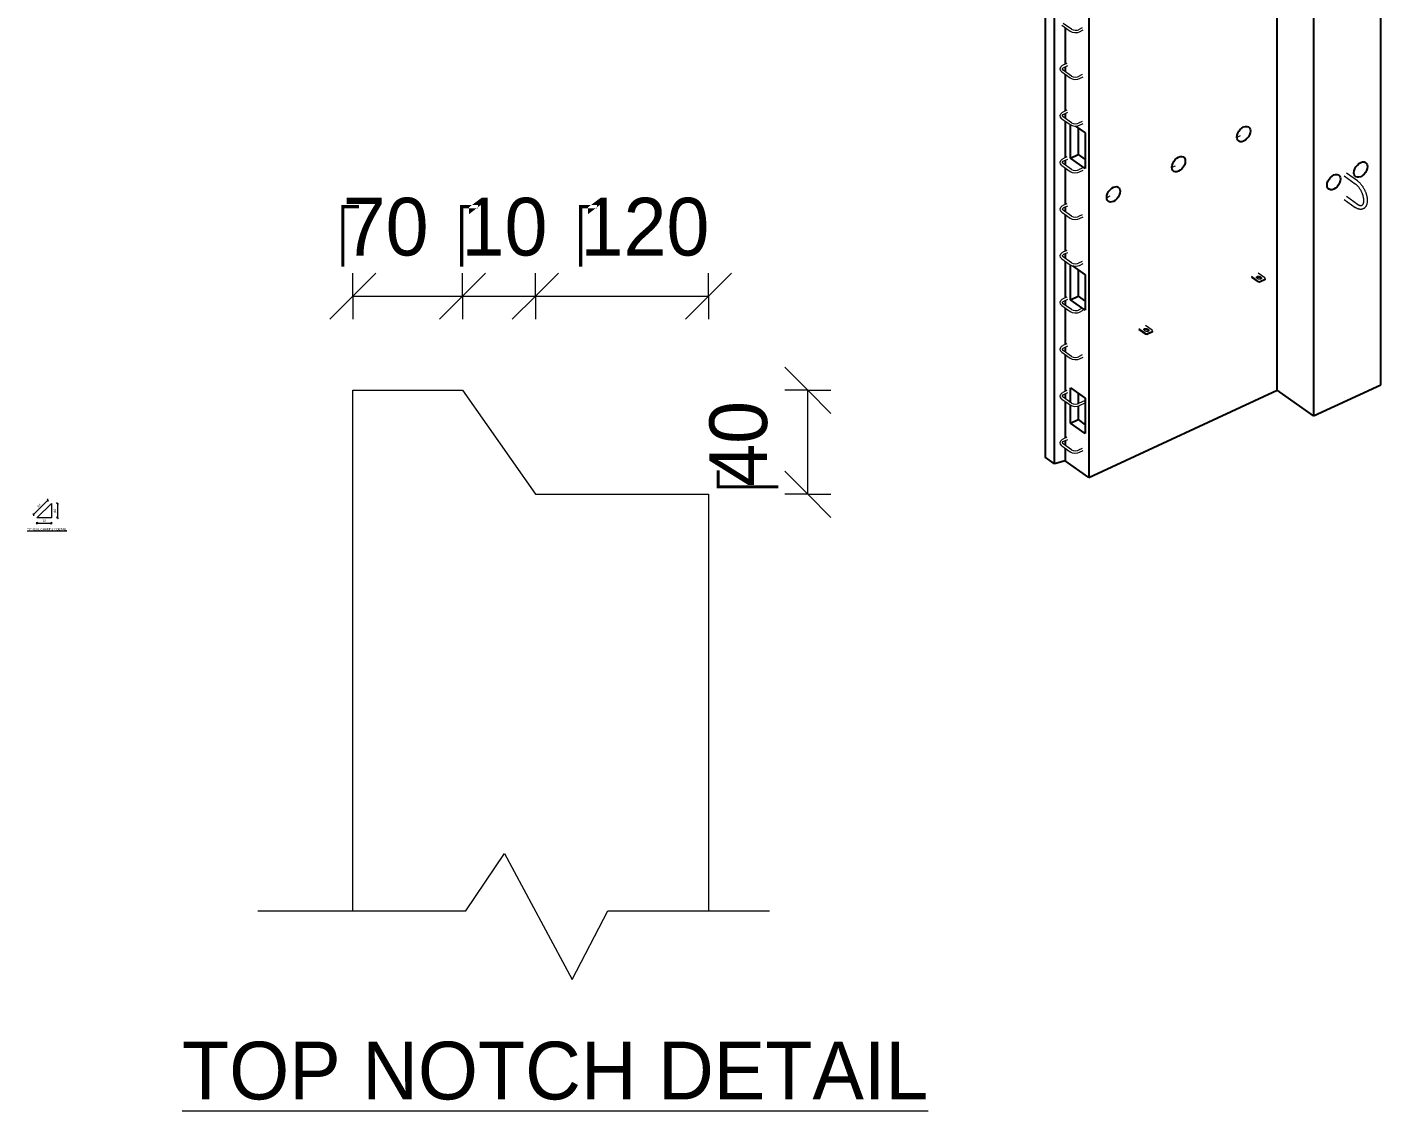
# Model space of a CAD drawing. Header units: millimetres. Extents: x -13820 to 6054, y -1835 to 21775.
# Drawn here: x 1359 to 6050, y 1067 to 4825 of the extents above; entities that cross this region are included whole.
import ezdxf

# ---------------------------------------------------------------- set-up
doc = ezdxf.new("R2010")
doc.units = ezdxf.units.MM
for name, color, linetype, lineweight in [('A-ANNO-DIMS', 211, 'Continuous', 9), ('A-ANNO-DIMS-3', 211, 'Continuous', 9), ('A-ANNO-DIMS-80', 211, 'Continuous', 9), ('A-DETL-THIN', 151, 'Continuous', 18), ('A-GENM', 13, 'Continuous', 18), ('A-WALL', 113, 'Continuous', 25), ('G-ANNO-TEXT', 231, 'Continuous', 9), ('S-RBAR', 171, 'Continuous', 18)]:
    doc.layers.add(name, color=color, linetype=linetype, lineweight=lineweight)
doc.styles.add('Arial_3', font='arial.ttf', dxfattribs={"height": 7.5})
doc.styles.add('Nirmala UI Semilight_3', font='NirmalaS.ttf', dxfattribs={"height": 7.5})
doc.styles.add('Nirmala UI Semilight_4', font='NirmalaS.ttf', dxfattribs={"height": 200})
doc.styles.add('Nirmala UI Semilight_5', font='NirmalaS.ttf', dxfattribs={"height": 200})
doc.dimstyles.new('Arrow_Filled_-_2_5_NI_UI_6', dxfattribs={"dimscale": 304.8, "dimtxt": 7.85523, "dimasz": 0.019685, "dimexe": 0.009843, "dimexo": 0.0625, "dimgap": 0.009843, "dimtad": 1, "dimdec": 4, "dimzin": 0, "dimdsep": 46, "dimtxsty": 'Nirmala UI Semilight_3', "dimblk1": 'OBLIQUE', "dimblk2": 'OBLIQUE', "dimsah": 1, "dimcen": 0.09, "dimazin": 0, "dimtfac": 1, "dimtdec": 4, "dimtix": 1, "dimtmove": 0, "dimatfit": 3, "dimfxl": 0.009843, "dimfxlon": 1, "dimtvp": 1, "dimtolj": 1, "dimtzin": 0, "dimarcsym": 2})
doc.dimstyles.new('Arrow_Filled_-_2_5_NI_UI_7', dxfattribs={"dimscale": 304.8, "dimtxt": 209.472789, "dimasz": 0.524934, "dimexe": 0.262467, "dimexo": 0.0625, "dimgap": 0.262467, "dimtad": 1, "dimdec": 4, "dimzin": 0, "dimdsep": 46, "dimtxsty": 'Nirmala UI Semilight_4', "dimblk1": 'OBLIQUE', "dimblk2": 'OBLIQUE', "dimsah": 1, "dimcen": 0.09, "dimazin": 0, "dimtfac": 1, "dimtdec": 4, "dimtix": 1, "dimtmove": 2, "dimatfit": 3, "dimfxl": 0.262467, "dimfxlon": 1, "dimtvp": 1, "dimtolj": 1, "dimtzin": 0, "dimarcsym": 2})
doc.dimstyles.new('Arrow_Filled_-_2_5_NI_UI_8', dxfattribs={"dimscale": 304.8, "dimtxt": 209.472789, "dimasz": 0.524934, "dimexe": 0.262467, "dimexo": 0.0625, "dimgap": 0.262467, "dimtad": 1, "dimdec": 4, "dimzin": 0, "dimdsep": 46, "dimtxsty": 'Nirmala UI Semilight_4', "dimblk1": 'OBLIQUE', "dimblk2": 'OBLIQUE', "dimsah": 1, "dimcen": 0.09, "dimazin": 0, "dimtfac": 1, "dimtdec": 4, "dimtix": 1, "dimtmove": 0, "dimatfit": 3, "dimfxl": 0.262467, "dimfxlon": 1, "dimtvp": 1, "dimtolj": 1, "dimtzin": 0, "dimarcsym": 2})

# ---------------------------------------------------------------- blocks, each defined once
blk = doc.blocks.new('Rebar Bar - Part 4095212119-V3-3D Ortho')
at = {"layer": 'S-RBAR'}
for p, q in [((-22756.3, 7089.4), (-22769.7, 7083.2)), ((-22766.3, 7076), (-22752.9, 7082.2))]:
    blk.add_line(p, q, dxfattribs=at)
blk = doc.blocks.new('Rebar Bar - Part 2227165887-431004-3D Ortho')
at = {"layer": 'S-RBAR'}
for points in [[(-22798.4, 7240, 0), (-22791.1, 7236.5, 0), (-22781.9, 7235, 0), (-22772.4, 7235.9, 0), (-22766.3, 7237.9, 0)], [(-22793.8, 7246.5, 0), (-22788.5, 7244.1, 0), (-22781.1, 7243, 0), (-22773.6, 7243.9, 0), (-22769.7, 7245.2, 0)]]:
    blk.add_polyline3d(points, dxfattribs=at)
blk = doc.blocks.new('Rebar Bar - Part 3241041724-431004-3D Ortho')
at = {"layer": 'S-RBAR'}
for p, q in [((-22827.4, 7260.6), (-22798.4, 7240)), ((-22793.8, 7246.5), (-22822.8, 7267.1))]:
    blk.add_line(p, q, dxfattribs=at)
blk = doc.blocks.new('Rebar Bar - Part 2227165887-V2-3D Ortho')
at = {"layer": 'S-RBAR'}
for points in [[(-22827.4, 7260.6, 0), (-22832.1, 7265.6, 0), (-22833.5, 7271.8, 0), (-22831.3, 7277.8, 0), (-22826, 7282.5, 0), (-22823.8, 7283.6, 0)], [(-22822.8, 7267.1, 0), (-22825.3, 7269.8, 0), (-22825.3, 7272.1, 0), (-22823.1, 7274.8, 0), (-22820.5, 7276.4, 0)]]:
    blk.add_polyline3d(points, dxfattribs=at)
blk = doc.blocks.new('Rebar Bar - Part 3512747055-431004-3D Ortho')
at = {"layer": 'S-RBAR'}
for p, q in [((-22810.4, 7289.8), (-22823.8, 7283.6)), ((-22820.5, 7276.4), (-22807, 7282.6))]:
    blk.add_line(p, q, dxfattribs=at)
blk = doc.blocks.new('Rebar Bar - Part 3512747055-V5-3D Ortho')
at = {"layer": 'S-RBAR'}
for p, q in [((-22810.4, 4050.4), (-22823.8, 4044.2)), ((-22820.5, 4036.9), (-22806.7, 4043.3))]:
    blk.add_line(p, q, dxfattribs=at)
blk = doc.blocks.new('Rebar Bar - Part 4095212119-431004-3D Ortho')
at = {"layer": 'S-RBAR'}
for p, q in [((-22746.7, 7255.8), (-22769.7, 7245.2)), ((-22766.3, 7237.9), (-22746.7, 7247))]:
    blk.add_line(p, q, dxfattribs=at)
blk = doc.blocks.new('Rebar Bar - Part 1449432374-431004-3D Ortho')
at = {"layer": 'S-RBAR'}
for p, q in [((-22434.9, 4342.6), (-22446.2, 4337.3)), ((-22660.6, 4238), (-22671.8, 4232.8))]:
    blk.add_line(p, q, dxfattribs=at)
blk = doc.blocks.new('Rebar Bar - Part 1449432374-V6-3D Ortho')
at = {"layer": 'S-RBAR'}
for p, q in [((-22209.4, 4447.1), (-22220.7, 4441.9)), ((-22434.9, 4342.6), (-22438.3, 4341)), ((-22436.6, 4340.7), (-22437.1, 4340.9))]:
    blk.add_line(p, q, dxfattribs=at)
blk.add_polyline3d([(-22437.3, 4341, 0), (-22437.9, 4341.1, 0), (-22438.4, 4341, 0)], dxfattribs=at)
blk = doc.blocks.new('RR spread anchor face based - RR-SA-0_7-110-2888042-3D Ortho')
at = {"layer": 'A-GENM'}
for p, q in [((-22560.7, 3779.6), (-22537.8, 3763.3)), ((-22537.8, 3759.2), (-22560.7, 3775.5)), ((-22538.2, 3770.9), (-22541.9, 3773.6)), ((-22537.8, 3763.3), (-22532.7, 3762)), ((-22537.8, 3759.2), (-22537.8, 3763.3)), ((-22532.7, 3757.9), (-22537.8, 3759.2)), ((-22514.5, 3774.1), (-22537.4, 3790.4)), ((-22532.7, 3762), (-22513.3, 3771)), ((-22513.3, 3766.9), (-22532.7, 3757.9)), ((-22532.7, 3762), (-22532.7, 3757.9)), ((-22531, 3778.6), (-22527.3, 3775.9)), ((-22527.3, 3771.8), (-22531, 3774.5)), ((-22526.7, 3771.4), (-22527.3, 3771.8)), ((-22513.3, 3771), (-22514.5, 3774.1)), ((-22513.3, 3771), (-22513.3, 3766.9))]:
    blk.add_line(p, q, dxfattribs=at)
for points in [[(-22541.9, 3773.6, 0), (-22542.9, 3774.5, 0), (-22543.4, 3775.5, 0), (-22543.4, 3776.5, 0), (-22543, 3777.5, 0), (-22542.1, 3778.4, 0), (-22540.9, 3779.2, 0), (-22539.3, 3779.8, 0), (-22537.6, 3780.1, 0), (-22535.7, 3780.1, 0), (-22534, 3779.8, 0), (-22532.4, 3779.3, 0), (-22531, 3778.6, 0)], [(-22531, 3774.5, 0), (-22532.4, 3775.2, 0), (-22534, 3775.7, 0), (-22535.7, 3776, 0), (-22537.6, 3776, 0), (-22539.3, 3775.7, 0), (-22540.9, 3775.1, 0), (-22542.1, 3774.4, 0)], [(-22527.3, 3775.9, 0), (-22526.3, 3775, 0), (-22525.8, 3774, 0), (-22525.8, 3773, 0), (-22526.2, 3772, 0), (-22527.1, 3771, 0), (-22528.3, 3770.3, 0), (-22529.9, 3769.7, 0), (-22531.6, 3769.4, 0), (-22533.5, 3769.4, 0), (-22535.2, 3769.7, 0), (-22536.8, 3770.2, 0), (-22538.2, 3770.9, 0)]]:
    blk.add_polyline3d(points, dxfattribs=at)
blk = doc.blocks.new('12_7Ø_ Lifting Insert_COLUMN - 12_9Ø Lifting insert-1653057-3D Ortho')
at = {"layer": 'A-GENM'}
for p, q in [((-21803.3, 6450.5), (-21841.4, 6477.4)), ((-21848.7, 6467.1), (-21810.7, 6440.1)), ((-21848.7, 6385.2), (-21810.7, 6358.2)), ((-21803.3, 6368.5), (-21841.4, 6395.5))]:
    blk.add_line(p, q, dxfattribs=at)
for points in [[(-21803.3, 6450.5, 0), (-21801.9, 6449.4, 0), (-21800.5, 6448.3, 0), (-21799.1, 6447.1, 0), (-21797.7, 6445.9, 0), (-21796.3, 6444.6, 0), (-21795, 6443.2, 0), (-21793.7, 6441.8, 0), (-21792.4, 6440.4, 0), (-21791.1, 6438.9, 0), (-21789.8, 6437.3, 0), (-21788.6, 6435.7, 0), (-21787.4, 6434.1, 0), (-21786.2, 6432.4, 0), (-21785, 6430.7, 0), (-21783.9, 6428.9, 0), (-21782.8, 6427.1, 0), (-21781.7, 6425.3, 0), (-21780.7, 6423.4, 0), (-21779.7, 6421.5, 0), (-21778.8, 6419.6, 0), (-21777.9, 6417.7, 0), (-21777, 6415.8, 0), (-21776.2, 6413.8, 0), (-21775.4, 6411.8, 0), (-21774.6, 6409.9, 0), (-21773.9, 6407.9, 0), (-21773.3, 6405.9, 0), (-21772.6, 6403.9, 0), (-21772.1, 6401.9, 0), (-21771.6, 6399.9, 0), (-21771.1, 6397.9, 0), (-21770.7, 6395.9, 0), (-21770.3, 6394, 0), (-21770, 6392, 0), (-21769.8, 6390.1, 0), (-21769.5, 6388.1, 0), (-21769.4, 6386.2, 0), (-21769.3, 6384.4, 0), (-21769.2, 6382.5, 0), (-21769.3, 6380.7, 0), (-21769.3, 6378.9, 0), (-21769.5, 6377.1, 0), (-21769.6, 6375.4, 0), (-21769.9, 6373.7, 0), (-21770.2, 6372, 0), (-21770.6, 6370.4, 0), (-21771, 6368.8, 0), (-21771.5, 6367.3, 0), (-21772.1, 6365.8, 0), (-21772.7, 6364.3, 0), (-21773.4, 6362.9, 0), (-21774.2, 6361.5, 0), (-21775, 6360.3, 0), (-21776, 6359, 0), (-21777, 6357.9, 0), (-21778, 6356.8, 0), (-21779.2, 6355.8, 0), (-21780.4, 6354.9, 0), (-21781.7, 6354, 0), (-21783, 6353.3, 0), (-21784.4, 6352.7, 0), (-21785.9, 6352.2, 0), (-21787.3, 6351.8, 0), (-21788.8, 6351.6, 0), (-21790.4, 6351.4, 0), (-21791.9, 6351.3, 0), (-21793.4, 6351.4, 0), (-21795, 6351.5, 0), (-21796.5, 6351.8, 0), (-21798, 6352.1, 0), (-21799.5, 6352.5, 0), (-21801.1, 6353, 0), (-21802.6, 6353.6, 0), (-21804.1, 6354.3, 0), (-21805.5, 6355, 0), (-21807, 6355.8, 0), (-21808.5, 6356.7, 0), (-21809.9, 6357.6, 0), (-21810.7, 6358.2, 0)], [(-21810.7, 6440.1, 0), (-21809.6, 6439.3, 0), (-21808.5, 6438.4, 0), (-21807.4, 6437.5, 0), (-21806.3, 6436.5, 0), (-21805.2, 6435.5, 0), (-21804.1, 6434.4, 0), (-21803, 6433.2, 0), (-21801.9, 6432, 0), (-21800.8, 6430.7, 0), (-21799.8, 6429.4, 0), (-21798.7, 6428, 0), (-21797.7, 6426.6, 0), (-21796.6, 6425.2, 0), (-21795.6, 6423.7, 0), (-21794.7, 6422.2, 0), (-21793.7, 6420.6, 0), (-21792.8, 6419, 0), (-21791.9, 6417.4, 0), (-21791, 6415.7, 0), (-21790.2, 6414.1, 0), (-21789.4, 6412.4, 0), (-21788.6, 6410.7, 0), (-21787.9, 6409, 0), (-21787.2, 6407.2, 0), (-21786.5, 6405.5, 0), (-21785.9, 6403.8, 0), (-21785.4, 6402, 0), (-21784.8, 6400.3, 0), (-21784.3, 6398.6, 0), (-21783.9, 6396.9, 0), (-21783.5, 6395.2, 0), (-21783.1, 6393.5, 0), (-21782.8, 6391.8, 0), (-21782.6, 6390.2, 0), (-21782.4, 6388.5, 0), (-21782.2, 6387, 0), (-21782.1, 6385.4, 0), (-21782, 6383.9, 0), (-21781.9, 6382.4, 0), (-21782, 6381, 0), (-21782, 6379.6, 0), (-21782.1, 6378.2, 0), (-21782.2, 6377, 0), (-21782.4, 6375.7, 0), (-21782.6, 6374.6, 0), (-21782.9, 6373.5, 0), (-21783.2, 6372.4, 0), (-21783.5, 6371.4, 0), (-21783.8, 6370.5, 0), (-21784.2, 6369.7, 0), (-21784.6, 6368.9, 0), (-21785, 6368.2, 0), (-21785.4, 6367.6, 0), (-21785.8, 6367, 0), (-21786.3, 6366.5, 0), (-21786.7, 6366, 0), (-21787.2, 6365.7, 0), (-21787.6, 6365.3, 0), (-21788.1, 6365, 0), (-21788.6, 6364.8, 0), (-21789.1, 6364.5, 0), (-21789.6, 6364.4, 0), (-21790.1, 6364.2, 0), (-21790.7, 6364.1, 0), (-21791.3, 6364.1, 0), (-21791.9, 6364, 0), (-21792.6, 6364, 0), (-21793.4, 6364.1, 0), (-21794.2, 6364.2, 0), (-21795, 6364.4, 0), (-21795.8, 6364.7, 0), (-21796.7, 6365, 0), (-21797.7, 6365.3, 0), (-21798.6, 6365.7, 0), (-21799.6, 6366.2, 0), (-21800.7, 6366.8, 0), (-21801.7, 6367.4, 0), (-21802.8, 6368.1, 0), (-21803.3, 6368.5, 0)]]:
    blk.add_polyline3d(points, dxfattribs=at)
blk = doc.blocks.new('DIMBLOCK97-CHAMFER DETAIL')
at = {"layer": 'A-ANNO-DIMS-3'}
for p, q in [((1393.3, 3104.9), (1390.3, 3101.9)), ((1393.3, 3104.9), (1396.3, 3107.9)), ((1393.3, 3104.9), (1393.3, 3107.9)), ((1393.3, 3104.9), (1443.3, 3104.9)), ((1393.3, 3104.9), (1393.3, 3101.9)), ((1443.3, 3104.9), (1440.3, 3101.9)), ((1443.3, 3104.9), (1446.3, 3107.9)), ((1443.3, 3104.9), (1443.3, 3107.9)), ((1443.3, 3104.9), (1443.3, 3101.9))]:
    blk.add_line(p, q, dxfattribs=at)
at = {"layer": 'A-ANNO-DIMS-3', "color": 0, "insert": (1413.4, 3117.7), "char_height": 7.5, "width": 11.654, "attachment_point": 1, "line_spacing_factor": 1.142579, "style": 'Nirmala UI Semilight_3'}
blk.add_mtext('\u202a10', dxfattribs=at)
blk = doc.blocks.new('_Oblique')
at = {"color": 0, "linetype": 'ByBlock', "lineweight": -2}
blk.add_line((-0.5, -0.5), (0.5, 0.5), dxfattribs=at)
blk = doc.blocks.new('DIMBLOCK98-CHAMFER DETAIL')
at = {"layer": 'A-ANNO-DIMS-3'}
for p, q in [((1464.3, 3172.8), (1461.3, 3175.8)), ((1464.3, 3172.8), (1461.3, 3172.8)), ((1464.3, 3172.8), (1464.3, 3122.8)), ((1464.3, 3172.8), (1467.3, 3169.8)), ((1464.3, 3172.8), (1467.3, 3172.8)), ((1464.3, 3122.8), (1461.3, 3125.8)), ((1464.3, 3122.8), (1461.3, 3122.8)), ((1464.3, 3122.8), (1467.3, 3119.8)), ((1464.3, 3122.8), (1467.3, 3122.8))]:
    blk.add_line(p, q, dxfattribs=at)
at = {"layer": 'A-ANNO-DIMS-3', "color": 0, "insert": (1451.5, 3142.9), "char_height": 7.5, "width": 11.654, "attachment_point": 1, "rotation": 90, "line_spacing_factor": 1.142579, "style": 'Nirmala UI Semilight_3'}
blk.add_mtext('\u202a10', dxfattribs=at)
blk = doc.blocks.new('DIMBLOCK99-CHAMFER DETAIL')
at = {"layer": 'A-ANNO-DIMS-3'}
for p, q in [((1381.4, 3134.7), (1431.4, 3184.7)), ((1431.4, 3184.7), (1429.3, 3186.8)), ((1431.4, 3184.7), (1431.4, 3188.9)), ((1431.4, 3184.7), (1431.4, 3180.4)), ((1431.4, 3184.7), (1433.6, 3182.5)), ((1381.4, 3134.7), (1379.3, 3136.8)), ((1381.4, 3134.7), (1381.4, 3138.9)), ((1381.4, 3134.7), (1381.4, 3130.4)), ((1381.4, 3134.7), (1383.6, 3132.5))]:
    blk.add_line(p, q, dxfattribs=at)
at = {"layer": 'A-ANNO-DIMS-3', "color": 0, "insert": (1393.9, 3165.2), "char_height": 7.5, "width": 11.826, "attachment_point": 1, "rotation": 45, "line_spacing_factor": 1.142579, "style": 'Nirmala UI Semilight_3'}
blk.add_mtext('\u202a14', dxfattribs=at)
blk = doc.blocks.new('DIMBLOCK100-TOP NOTCH DETAIL')
at = {"layer": 'A-ANNO-DIMS-80'}
for p, q in [((2488, 3891.8), (2568, 3971.8)), ((2488, 3891.8), (2488, 3971.8)), ((2868, 3891.8), (2948, 3971.8)), ((2868, 3891.8), (2868, 3971.8)), ((2488, 3891.8), (2408, 3811.8)), ((2488, 3891.8), (2868, 3891.8)), ((2488, 3891.8), (2488, 3811.8)), ((2868, 3891.8), (2788, 3811.8)), ((2868, 3891.8), (2868, 3811.8))]:
    blk.add_line(p, q, dxfattribs=at)
at = {"layer": 'A-ANNO-DIMS-80', "color": 0, "insert": (2452.8, 4232.7), "char_height": 200, "width": 356.485, "attachment_point": 1, "line_spacing_factor": 1.142579, "style": 'Nirmala UI Semilight_4'}
blk.add_mtext('\u202a70', dxfattribs=at)
blk = doc.blocks.new('DIMBLOCK101-TOP NOTCH DETAIL')
at = {"layer": 'A-ANNO-DIMS-80'}
for p, q in [((2868, 3891.8), (2948, 3971.8)), ((2868, 3891.8), (2868, 3971.8)), ((3120.4, 3891.8), (3200.4, 3971.8)), ((3120.4, 3891.8), (3120.4, 3971.8)), ((2868, 3891.8), (2788, 3811.8)), ((2868, 3891.8), (3120.4, 3891.8)), ((2868, 3891.8), (2868, 3811.8)), ((3120.4, 3891.8), (3040.4, 3811.8)), ((3120.4, 3891.8), (3120.4, 3811.8))]:
    blk.add_line(p, q, dxfattribs=at)
at = {"layer": 'A-ANNO-DIMS-80', "color": 0, "insert": (2864.7, 4232.7), "char_height": 200, "width": 310.781, "attachment_point": 1, "line_spacing_factor": 1.142579, "style": 'Nirmala UI Semilight_4'}
blk.add_mtext('\u202a10', dxfattribs=at)
blk = doc.blocks.new('DIMBLOCK102-TOP NOTCH DETAIL')
at = {"layer": 'A-ANNO-DIMS-80'}
for p, q in [((3120.4, 3891.8), (3200.4, 3971.8)), ((3120.4, 3891.8), (3120.4, 3971.8)), ((3720.4, 3891.8), (3800.4, 3971.8)), ((3720.4, 3891.8), (3720.4, 3971.8)), ((3120.4, 3891.8), (3040.4, 3811.8)), ((3120.4, 3891.8), (3720.4, 3891.8)), ((3120.4, 3891.8), (3120.4, 3811.8)), ((3720.4, 3891.8), (3640.4, 3811.8)), ((3720.4, 3891.8), (3720.4, 3811.8))]:
    blk.add_line(p, q, dxfattribs=at)
at = {"layer": 'A-ANNO-DIMS-80', "color": 0, "insert": (3277, 4232.7), "char_height": 200, "width": 493.594, "attachment_point": 1, "line_spacing_factor": 1.142579, "style": 'Nirmala UI Semilight_4'}
blk.add_mtext('\u202a120', dxfattribs=at)
blk = doc.blocks.new('DIMBLOCK103-TOP NOTCH DETAIL')
at = {"layer": 'A-ANNO-DIMS-80'}
for p, q in [((4064.1, 3565.5), (3984.1, 3645.5)), ((4064.1, 3565.5), (3984.1, 3565.5)), ((4064.1, 3205), (4064.1, 3565.5)), ((4064.1, 3565.5), (4144.1, 3485.5)), ((4064.1, 3565.5), (4144.1, 3565.5)), ((4064.1, 3205), (3984.1, 3285)), ((4064.1, 3205), (3984.1, 3205)), ((4064.1, 3205), (4144.1, 3125)), ((4064.1, 3205), (4144.1, 3205))]:
    blk.add_line(p, q, dxfattribs=at)
at = {"layer": 'A-ANNO-DIMS-80', "color": 0, "insert": (3723.1, 3231), "char_height": 200, "width": 370.196, "attachment_point": 1, "rotation": 90, "line_spacing_factor": 1.142579, "style": 'Nirmala UI Semilight_4'}
blk.add_mtext('\u202a40', dxfattribs=at)

msp = doc.modelspace()

# ---------------------------------------------------------------- linework, layer by layer
at = {"layer": 'A-DETL-THIN', "lineweight": 9}
for p, q in [((2488.03073, 1760.77489), (2488.03073, 3565.45823)), ((2488.03073, 3565.45823), (2868.03073, 3565.45823)), ((2868.03073, 3565.45823), (3120.40437, 3205.03133)), ((3120.40437, 3205.03133), (3720.40437, 3205.03133)), ((3720.40437, 3205.03133), (3720.40437, 1760.77489)), ((2879.01052, 1760.77489), (3013.21682, 1959.7439)), ((3013.21682, 1959.7439), (3247.41661, 1523.30928)), ((2159.01052, 1760.77489), (2879.01052, 1760.77489)), ((3247.41661, 1523.30928), (3371.04532, 1760.77489)), ((3371.04532, 1760.77489), (3931.04532, 1760.77489))]:
    msp.add_line(p, q, dxfattribs=at)
at = {"layer": 'A-DETL-THIN'}
for p, q in [((1443.29957, 3172.79249), (1393.29957, 3122.79249)), ((1443.29957, 3172.79249), (1443.29957, 3122.79249)), ((1443.29957, 3122.79249), (1393.29957, 3122.79249))]:
    msp.add_line(p, q, dxfattribs=at)
at = {"layer": 'A-WALL'}
for p, q in [((4886.9484, 7474.59351), (4886.9484, 3333.30558)), ((4918.37219, 3311.00548), (4918.37219, 7452.2934)), ((6049.87243, 3584.64459), (6049.87243, 7218.00007)), ((5816.53156, 7109.87608), (5816.53156, 3476.5206)), ((5690.82991, 3565.72564), (5690.82991, 5204.22671)), ((5037.47546, 4975.57298), (5037.47546, 3262.97848)), ((4955.76939, 4822.92771), (4955.76939, 4695.73512)), ((4955.76939, 4686.93243), (4955.76939, 4670.59451)), ((4955.76939, 4660.95597), (4955.76939, 4533.76338)), ((4955.76939, 4524.96069), (4955.76939, 4508.62277)), ((4955.76939, 4498.98423), (4955.76939, 4371.79165)), ((4974.62463, 4370.55253), (4974.62463, 4485.74086)), ((4991.31198, 4481.59712), (5024.90529, 4457.7574)), ((5000.35479, 4475.17983), (5000.35479, 4383.29507)), ((5024.90529, 4457.7574), (5024.90529, 4334.87052)), ((4955.76939, 4362.98895), (4955.76939, 4346.65103)), ((4974.62463, 4370.55253), (5000.35479, 4383.29507)), ((5024.90529, 4334.87052), (4974.62463, 4370.55253)), ((5000.35479, 4383.29507), (5024.90529, 4365.87264)), ((4955.76939, 4337.0125), (4955.76939, 4209.81991)), ((4955.76939, 4201.01721), (4955.76939, 4184.6793)), ((4955.76939, 4175.04076), (4955.76939, 4047.84817)), ((4955.76939, 4039.04548), (4955.76939, 4022.70756)), ((4955.76939, 4013.06902), (4955.76939, 3885.87643)), ((4974.62463, 3879.005), (4974.62463, 3999.82564)), ((4981.51075, 3997.0051), (5024.90529, 3966.20987)), ((5000.35479, 3983.6323), (5000.35479, 3891.74754)), ((5024.90529, 3966.20987), (5024.90529, 3843.32299)), ((4955.76939, 3877.07374), (4955.76939, 3860.73582)), ((4955.76939, 3851.09728), (4955.76939, 3723.9047)), ((4974.62463, 3879.005), (5000.35479, 3891.74754)), ((5024.90529, 3843.32299), (4974.62463, 3879.005)), ((5000.35479, 3891.74754), (5024.90529, 3874.32511)), ((4955.76939, 3715.102), (4955.76939, 3698.76408)), ((4955.76939, 3689.12555), (4955.76939, 3561.93296)), ((4974.62463, 3523.46994), (4974.62463, 3573.83591)), ((4974.62463, 3573.83591), (5024.90529, 3538.1539)), ((5037.47546, 3262.97848), (5690.82991, 3565.72564)), ((5816.53156, 3476.5206), (5690.82991, 3565.72564)), ((5816.53156, 3476.5206), (6049.87243, 3584.64459)), ((4955.76939, 3553.13026), (4955.76939, 3536.79235)), ((4955.76939, 3527.15381), (4955.76939, 3399.96122)), ((5000.35479, 3555.57633), (5000.35479, 3519.23092)), ((5024.90529, 3538.1539), (5024.90529, 3415.26702)), ((4974.62463, 3450.94903), (4974.62463, 3513.91043)), ((5000.35479, 3510.91023), (5000.35479, 3463.69157)), ((4974.62463, 3450.94903), (5000.35479, 3463.69157)), ((5024.90529, 3415.26702), (4974.62463, 3450.94903)), ((5000.35479, 3463.69157), (5024.90529, 3446.26914)), ((4955.76939, 3391.15853), (4955.76939, 3374.82061)), ((4918.37219, 3311.00548), (4886.9484, 3333.30558)), ((4955.76939, 3365.18207), (4955.76939, 3320.96176)), ((4955.76939, 3320.96176), (4918.37219, 3311.00548)), ((5037.47546, 3262.97848), (4955.76939, 3320.96176))]:
    msp.add_line(p, q, dxfattribs=at)
for points in [[(5574.15947, 4429.21903, 0), (5568.12016, 4427.25803, 0), (5562.49243, 4427.10558, 0), (5557.65978, 4428.77206, 0), (5553.95156, 4432.14391, 0), (5551.62047, 4436.99134, 0), (5550.82538, 4442.98401, 0), (5551.62047, 4449.71353, 0), (5553.95156, 4456.72129, 0), (5557.65978, 4463.52972, 0), (5562.49243, 4469.67484, 0), (5568.12016, 4474.73788, 0), (5574.15947, 4478.37379, 0)], [(5574.15947, 4478.37379, 0), (5580.19878, 4480.33479, 0), (5585.82651, 4480.48724, 0), (5590.65916, 4478.82076, 0), (5594.14801, 4475.73869, 0)], [(5594.36738, 4475.44891, 0), (5596.69847, 4470.60148, 0), (5597.49356, 4464.60881, 0), (5596.69847, 4457.87929, 0), (5594.36738, 4450.87153, 0), (5590.65916, 4444.0631, 0), (5585.82651, 4437.91798, 0), (5580.19878, 4432.85494, 0), (5574.15947, 4429.21903, 0)], [(5348.59663, 4324.69918, 0), (5342.55732, 4322.73818, 0), (5336.92958, 4322.58573, 0), (5332.09693, 4324.25221, 0), (5328.38871, 4327.62406, 0), (5326.05763, 4332.47149, 0), (5325.26254, 4338.46416, 0), (5326.05763, 4345.19368, 0), (5328.38871, 4352.20143, 0), (5332.09693, 4359.00987, 0), (5336.92958, 4365.15499, 0), (5342.55732, 4370.21803, 0), (5348.59663, 4373.85393, 0)], [(5348.59663, 4373.85393, 0), (5354.63593, 4375.81494, 0), (5360.26367, 4375.96739, 0), (5365.09632, 4374.30091, 0), (5368.80454, 4370.92906, 0), (5371.13562, 4366.08163, 0), (5371.93071, 4360.08896, 0), (5371.13562, 4353.35944, 0), (5368.80454, 4346.35168, 0), (5365.09632, 4339.54325, 0), (5360.26367, 4333.39812, 0), (5354.63593, 4328.33509, 0), (5348.59663, 4324.69918, 0)], [(5979.87017, 4305.9136, 0), (5973.83087, 4303.9526, 0), (5968.20313, 4303.80015, 0), (5963.37048, 4305.46663, 0), (5959.66226, 4308.83848, 0), (5957.33117, 4313.68591, 0), (5956.53608, 4319.67858, 0), (5957.33117, 4326.4081, 0), (5959.66226, 4333.41586, 0), (5963.37048, 4340.22429, 0), (5968.20313, 4346.36941, 0), (5973.83087, 4351.43245, 0), (5979.87017, 4355.06836, 0)], [(5979.87017, 4355.06836, 0), (5985.90948, 4357.02936, 0), (5991.53722, 4357.18181, 0), (5996.36986, 4355.51533, 0), (6000.07808, 4352.14348, 0), (6002.40917, 4347.29605, 0), (6003.20426, 4341.30338, 0), (6002.40917, 4334.57386, 0), (6000.07808, 4327.5661, 0), (5996.36986, 4320.75767, 0), (5991.53722, 4314.61255, 0), (5985.90948, 4309.54951, 0), (5979.87017, 4305.9136, 0)], [(5123.03378, 4220.17933, 0), (5116.99447, 4218.21833, 0), (5111.36674, 4218.06587, 0), (5106.53409, 4219.73236, 0), (5102.82587, 4223.10421, 0), (5100.49478, 4227.95164, 0), (5099.69969, 4233.94431, 0), (5100.49478, 4240.67382, 0), (5102.82587, 4247.68158, 0), (5106.53409, 4254.49002, 0), (5111.36674, 4260.63514, 0), (5116.99447, 4265.69817, 0), (5123.03378, 4269.33408, 0)], [(5123.03378, 4269.33408, 0), (5129.07309, 4271.29508, 0), (5134.70082, 4271.44754, 0), (5139.53347, 4269.78106, 0), (5143.24169, 4266.40921, 0), (5145.57278, 4261.56177, 0), (5146.36787, 4255.5691, 0), (5145.57278, 4248.83959, 0), (5143.24169, 4241.83183, 0), (5139.53347, 4235.0234, 0), (5134.70082, 4228.87827, 0), (5129.07309, 4223.81524, 0), (5123.03378, 4220.17933, 0)], [(5886.53382, 4262.66401, 0), (5880.49452, 4260.70301, 0), (5874.86678, 4260.55055, 0), (5870.03413, 4262.21704, 0), (5866.32591, 4265.58889, 0), (5863.99482, 4270.43632, 0), (5863.19973, 4276.42899, 0), (5863.99482, 4283.1585, 0), (5866.32591, 4290.16626, 0), (5870.03413, 4296.9747, 0), (5874.86678, 4303.11982, 0), (5880.49452, 4308.18285, 0), (5886.53382, 4311.81876, 0)], [(5886.53382, 4311.81876, 0), (5892.57313, 4313.77976, 0), (5898.20087, 4313.93222, 0), (5903.03351, 4312.26574, 0)], [(5903.25397, 4312.13239, 0), (5906.74173, 4308.89389, 0), (5909.07282, 4304.04645, 0), (5909.86791, 4298.05378, 0), (5909.07282, 4291.32427, 0), (5906.74173, 4284.31651, 0), (5903.03351, 4277.50808, 0), (5898.20087, 4271.36295, 0), (5892.57313, 4266.29992, 0), (5886.53382, 4262.66401, 0)]]:
    msp.add_polyline3d(points, dxfattribs=at)

# ---------------------------------------------------------------- block references
at = {"layer": 'A-GENM'}
for name, p in [('12_7Ø_ Lifting Insert_COLUMN - 12_9Ø Lifting insert-1653057-3D Ortho', (27771.65072, -2158.71289)), ('RR spread anchor face based - RR-SA-0_7-110-2888042-3D Ortho', (28162.10778, 180.92747)), ('RR spread anchor face based - RR-SA-0_7-110-2888042-3D Ortho', (27771.65072, 0))]:
    msp.add_blockref(name, p, dxfattribs=at)
at = {"layer": 'S-RBAR'}
for name, p in [('Rebar Bar - Part 3241041724-431004-3D Ortho', (27771.65072, -2429.57606)), ('Rebar Bar - Part 2227165887-431004-3D Ortho', (27771.65072, -2429.57606)), ('Rebar Bar - Part 4095212119-V3-3D Ortho', (27771.65072, -2267.60433)), ('Rebar Bar - Part 2227165887-V2-3D Ortho', (27771.65072, -2591.5478)), ('Rebar Bar - Part 3512747055-431004-3D Ortho', (27771.65072, -2591.5478)), ('Rebar Bar - Part 3241041724-431004-3D Ortho', (27771.65072, -2591.5478)), ('Rebar Bar - Part 2227165887-431004-3D Ortho', (27771.65072, -2591.5478)), ('Rebar Bar - Part 4095212119-V3-3D Ortho', (27771.65072, -2429.57606)), ('Rebar Bar - Part 2227165887-V2-3D Ortho', (27771.65072, -2753.51954)), ('Rebar Bar - Part 3241041724-431004-3D Ortho', (27771.65072, -2753.51954)), ('Rebar Bar - Part 3512747055-431004-3D Ortho', (27771.65072, -2753.51954)), ('Rebar Bar - Part 2227165887-431004-3D Ortho', (27771.65072, -2753.51954)), ('Rebar Bar - Part 4095212119-V3-3D Ortho', (27771.65072, -2591.5478)), ('Rebar Bar - Part 1449432374-V6-3D Ortho', (27771.65072, 0)), ('Rebar Bar - Part 2227165887-V2-3D Ortho', (27771.65072, -2915.49128)), ('Rebar Bar - Part 3512747055-431004-3D Ortho', (27771.65072, -2915.49128)), ('Rebar Bar - Part 3241041724-431004-3D Ortho', (27771.65072, -2915.49128)), ('Rebar Bar - Part 2227165887-431004-3D Ortho', (27771.65072, -2915.49128)), ('Rebar Bar - Part 4095212119-V3-3D Ortho', (27771.65072, -2753.51954)), ('Rebar Bar - Part 1449432374-431004-3D Ortho', (27771.65072, 0)), ('Rebar Bar - Part 2227165887-V2-3D Ortho', (27771.65072, -3077.46301)), ('Rebar Bar - Part 3241041724-431004-3D Ortho', (27771.65072, -3077.46301)), ('Rebar Bar - Part 3512747055-431004-3D Ortho', (27771.65072, -3077.46301)), ('Rebar Bar - Part 2227165887-431004-3D Ortho', (27771.65072, -3077.46301)), ('Rebar Bar - Part 4095212119-V3-3D Ortho', (27771.65072, -2915.49128)), ('Rebar Bar - Part 2227165887-V2-3D Ortho', (27771.65072, -3239.43475)), ('Rebar Bar - Part 3512747055-V5-3D Ortho', (27771.65072, 0)), ('Rebar Bar - Part 3241041724-431004-3D Ortho', (27771.65072, -3239.43475)), ('Rebar Bar - Part 2227165887-431004-3D Ortho', (27771.65072, -3239.43475)), ('Rebar Bar - Part 4095212119-V3-3D Ortho', (27771.65072, -3077.46301)), ('Rebar Bar - Part 2227165887-V2-3D Ortho', (27771.65072, -3401.40649)), ('Rebar Bar - Part 3241041724-431004-3D Ortho', (27771.65072, -3401.40649)), ('Rebar Bar - Part 3512747055-431004-3D Ortho', (27771.65072, -3401.40649)), ('Rebar Bar - Part 4095212119-V3-3D Ortho', (27771.65072, -3239.43475)), ('Rebar Bar - Part 2227165887-431004-3D Ortho', (27771.65072, -3401.40649)), ('Rebar Bar - Part 2227165887-V2-3D Ortho', (27771.65072, -3563.37823)), ('Rebar Bar - Part 3512747055-431004-3D Ortho', (27771.65072, -3563.37823)), ('Rebar Bar - Part 3241041724-431004-3D Ortho', (27771.65072, -3563.37823)), ('Rebar Bar - Part 2227165887-431004-3D Ortho', (27771.65072, -3563.37823)), ('Rebar Bar - Part 4095212119-V3-3D Ortho', (27771.65072, -3401.40649)), ('Rebar Bar - Part 2227165887-V2-3D Ortho', (27771.65072, -3725.34996)), ('Rebar Bar - Part 3241041724-431004-3D Ortho', (27771.65072, -3725.34996)), ('Rebar Bar - Part 3512747055-431004-3D Ortho', (27771.65072, -3725.34996)), ('Rebar Bar - Part 2227165887-431004-3D Ortho', (27771.65072, -3725.34996)), ('Rebar Bar - Part 4095212119-431004-3D Ortho', (27771.65072, -3725.34996)), ('Rebar Bar - Part 2227165887-V2-3D Ortho', (27771.65072, -3887.3217)), ('Rebar Bar - Part 3241041724-431004-3D Ortho', (27771.65072, -3887.3217)), ('Rebar Bar - Part 3512747055-431004-3D Ortho', (27771.65072, -3887.3217)), ('Rebar Bar - Part 2227165887-431004-3D Ortho', (27771.65072, -3887.3217)), ('Rebar Bar - Part 4095212119-V3-3D Ortho', (27771.65072, -3725.34996))]:
    msp.add_blockref(name, p, dxfattribs=at)

# ---------------------------------------------------------------- texts
at = {"layer": 'G-ANNO-TEXT', "color": 7, "attachment_point": 1}
for s, insert, char_height, width, style in [('\\LTYPICAL CHAMFER DETAIL', (1359.22135, 3087.48198), 7.5, 166.9113375, 'Arial_3'), ('\\LTOP NOTCH DETAIL', (1896.13197, 1307.16895), 200, 2975.864, 'Nirmala UI Semilight_5')]:
    msp.add_mtext(s, dxfattribs=dict(at, insert=insert, char_height=char_height, width=width, style=style))

# ---------------------------------------------------------------- dimensions: what is measured, and where the dimension line sits
at = {"layer": 'A-ANNO-DIMS'}
for base, p1, p2, text, override, picture, middle in [((2868.03073, 3891.80151), (2488.03073, 3811.80151), (2868.03073, 3811.80151), '\u202a70', {"dimpost": '<>', "dimfxl": 380}, 'DIMBLOCK100-TOP NOTCH DETAIL', (2631.08653, 4099.40571)), ((3720.40437, 3891.80151), (3120.40437, 3811.80151), (3720.40437, 3811.80151), '\u202a120', {"dimpost": '<>', "dimfxl": 600}, 'DIMBLOCK102-TOP NOTCH DETAIL', (3523.75283, 4099.40571))]:
    dim = msp.add_linear_dim(base=base, p1=p1, p2=p2, text=text, dimstyle='Arrow_Filled_-_2_5_NI_UI_7', override=override, dxfattribs=at)
    dim.commit()
    dim.dimension.update_dxf_attribs({"geometry": picture, "text_midpoint": middle, "dimtype": 160})
for base, p1, p2, dimstyle, override, picture, middle in [((3120.40437, 3891.80151), (2868.03073, 3811.80151), (3120.40437, 3811.80151), 'Arrow_Filled_-_2_5_NI_UI_8', {"dimpost": '<>', "dimfxl": 252.373632}, 'DIMBLOCK101-TOP NOTCH DETAIL', (2994.21755, 4092.79155)), ((1443.29957, 3104.90761), (1393.29957, 3107.90761), (1443.29957, 3107.90761), 'Arrow_Filled_-_2_5_NI_UI_6', {"dimpost": '<>', "dimfxl": 50}, 'DIMBLOCK97-CHAMFER DETAIL', (1418.29957, 3112.44474))]:
    dim = msp.add_linear_dim(base=base, p1=p1, p2=p2, text='\u202a10', dimstyle=dimstyle, override=override, dxfattribs=at)
    dim.commit()
    dim.dimension.update_dxf_attribs({"geometry": picture, "text_midpoint": middle})
for base, p1, p2, angle, text, dimstyle, override, picture, middle in [((4064.05986, 3565.45823), (3984.05986, 3205.03133), (3984.05986, 3565.45823), 90, '\u202a40', 'Arrow_Filled_-_2_5_NI_UI_8', {"dimpost": '<>', "dimfxl": 360.426899}, 'DIMBLOCK103-TOP NOTCH DETAIL', (3863.62769, 3385.24478)), ((1431.43994, 3184.65212), (1383.56126, 3132.5308), (1433.56126, 3182.5308), 45, '\u202a14', 'Arrow_Filled_-_2_5_NI_UI_6', {"dimpost": '<>', "dimfxl": 70.710678}, 'DIMBLOCK99-CHAMFER DETAIL', (1401.11039, 3164.98167)), ((1464.30688, 3122.79249), (1461.30688, 3172.79249), (1461.30688, 3122.79249), 90, '\u202a10', 'Arrow_Filled_-_2_5_NI_UI_6', {"dimpost": '<>', "dimfxl": 50}, 'DIMBLOCK98-CHAMFER DETAIL', (1456.76976, 3147.79249))]:
    dim = msp.add_linear_dim(base=base, p1=p1, p2=p2, angle=angle, text=text, dimstyle=dimstyle, override=override, dxfattribs=at)
    dim.commit()
    dim.dimension.update_dxf_attribs({"geometry": picture, "text_midpoint": middle})

doc.saveas('drawing.dxf')
